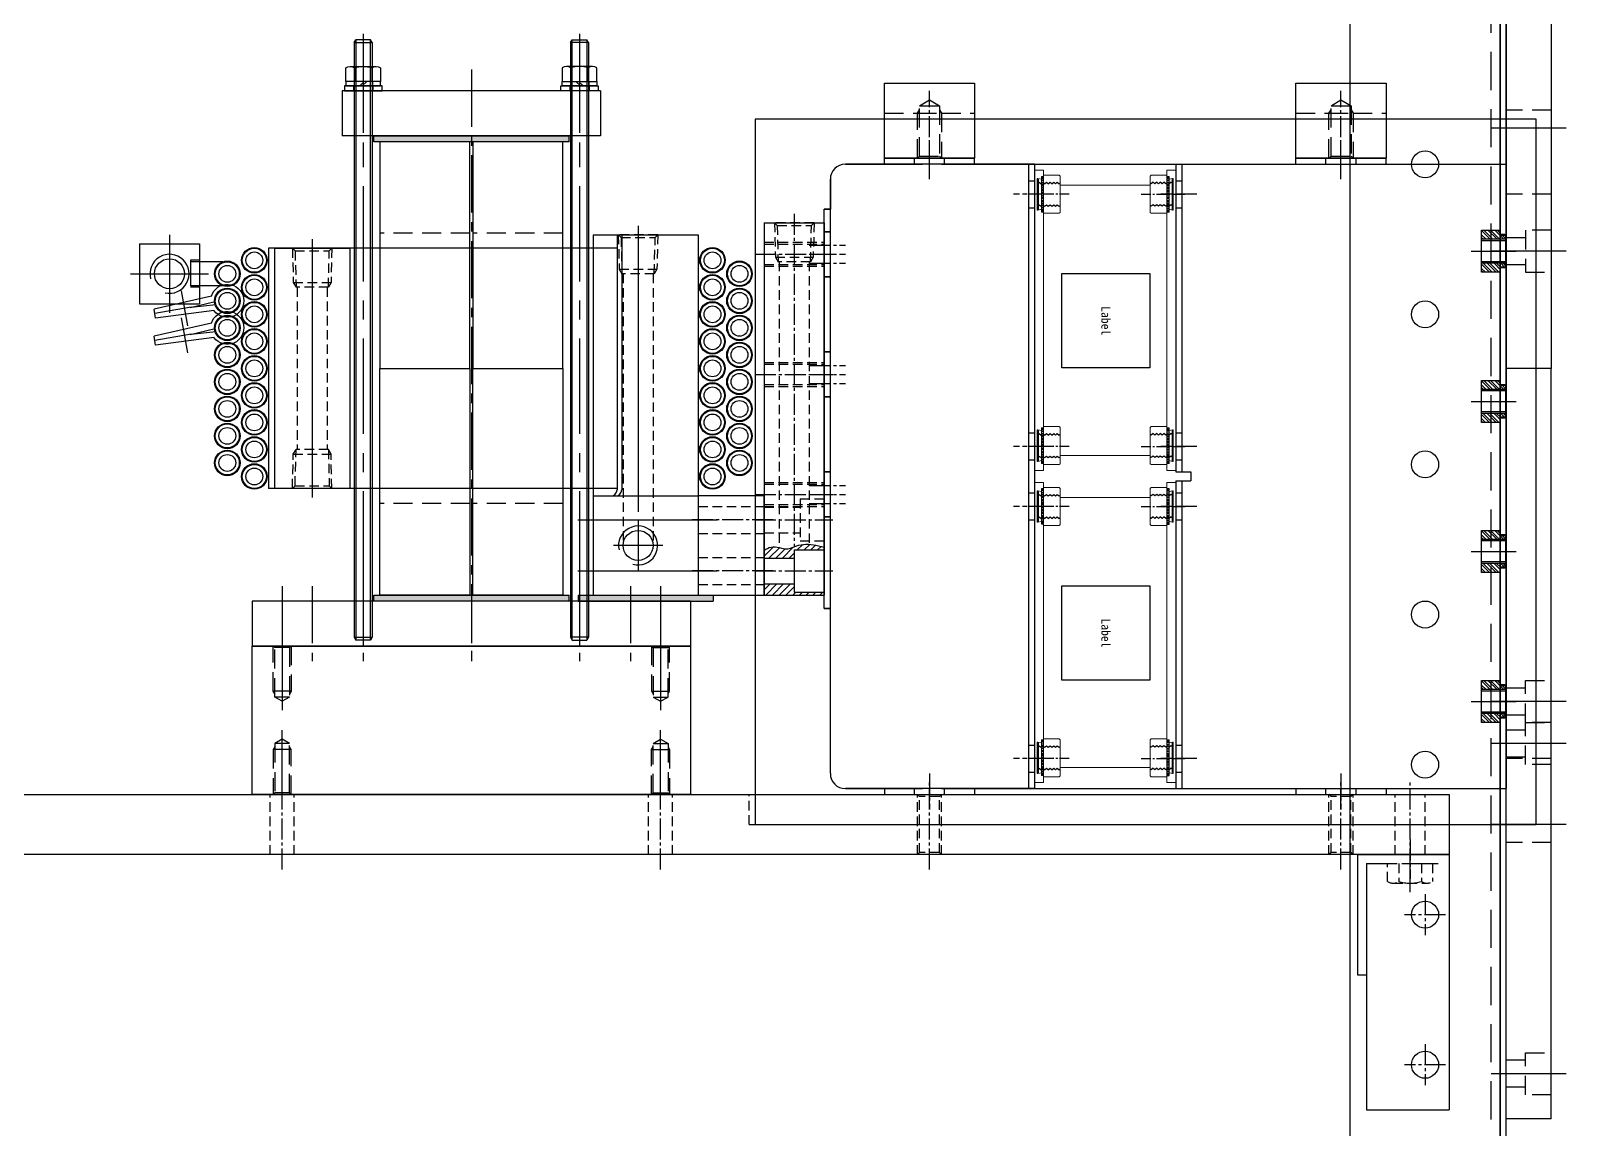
# Model space of a CAD drawing. Header units: millimetres. Extents: x 24815 to 36799, y -9299 to 5469.
# Drawn here: x 35471 to 35982, y 238 to 604 of the extents above; entities that cross this region are included whole.
import ezdxf

# ---------------------------------------------------------------- set-up
doc = ezdxf.new("R2010")
doc.units = ezdxf.units.MM
for name, pattern in [('CENTER', [50.8, 31.75, -6.35, 6.35, -6.35]), ('CENTER1', [10, 7, -1, 1, -1]), ('CENTER2', [28.575, 19.05, -3.175, 3.175, -3.175]), ('HIDDEN', [9.525, 6.35, -3.175]), ('HIDDEN2', [4.7625, 3.175, -1.5875]), ('HIDDENX2', [19.05, 12.7, -6.35]), ('PHANTOMX2', [5, 2.5, -0.5, 0.5, -0.5, 0.5, -0.5])]:
    doc.linetypes.add(name, pattern=pattern)
for name, color, linetype in [('3', 3, 'Continuous'), ('CENTER', 1, 'CENTER'), ('HIDDEN', 2, 'HIDDEN'), ('THIN', 3, 'Continuous'), ('모선', 7, 'Continuous')]:
    doc.layers.add(name, color=color, linetype=linetype)
doc.layers.add('모형', color=7, linetype='Continuous', lineweight=53)
doc.styles.add('dim', font='')
doc.styles.get('dim').set_extended_font_data('BatangChe')

# ---------------------------------------------------------------- blocks, each defined once
blk = doc.blocks.new('645ytrhegnhy6yjmjuuyyjmhyhh')
at = {"color": 140}
for p, q in [((-12560.37, 14062.53), (-12560.37, 14958.53)), ((-12510.37, 14062.53), (-12510.37, 14958.53))]:
    blk.add_line(p, q, dxfattribs=at)
for centre in [(-12535.37, 14685.53), (-12535.37, 14635.53), (-12535.37, 14585.53), (-12535.37, 14535.53), (-12535.37, 14485.53), (-12535.37, 14435.53), (-12535.37, 14385.53)]:
    blk.add_circle(centre, 4.5, dxfattribs=at)
at = {"layer": 'HIDDEN', "color": 2, "linetype": 'HIDDENX2'}
blk.add_line((-12513.37, 14062.53), (-12513.37, 14958.53), dxfattribs=at)
blk = doc.blocks.new('64tweeffddsfasdf')
at = {"layer": '3'}
for p, q in [((-16509.17, 9439.32), (-16509.17, 8543.32)), ((-16507.17, 8541.32), (-16507.17, 9441.32))]:
    blk.add_line(p, q, dxfattribs=at)
blk = doc.blocks.new('A$C7B1C76C4')
for name, p in [('64tweeffddsfasdf', (17307.17, -9441.32)), ('645ytrhegnhy6yjmjuuyyjmhyhh', (13308.37, -14960.53))]:
    blk.add_blockref(name, p)
blk = doc.blocks.new('esrfa')
at = {"color": 2, "linetype": 'HIDDEN2'}
for p, q in [((-4055.21, -14067.61), (-4040.2, -14067.61)), ((-4055.21, -14073.53), (-4055.21, -14067.61)), ((-4051.46, -14067.61), (-4051.46, -14073.53)), ((-4043.95, -14067.61), (-4043.95, -14073.53)), ((-4040.2, -14067.61), (-4040.2, -14073.53)), ((-4053.33, -14074.11), (-4042.08, -14074.11))]:
    blk.add_line(p, q, dxfattribs=at)
for centre, radius, start, end in [((-4053.33, -14070.79), 3.32, 235.6158, 304.3842), ((-4047.71, -14061.69), 12.42, 252.412, 287.588), ((-4042.08, -14070.79), 3.32, 235.6158, 304.3842)]:
    blk.add_arc(centre, radius, start, end, dxfattribs=at)
at = {"layer": 'CENTER'}
blk.add_line((-4047.71, -14077.11), (-4047.71, -14064.61), dxfattribs=at)
blk = doc.blocks.new('A$C01790D38')
at = {"color": 140}
for p, q in [((-20, -22.5), (-20, 8)), ((-20, 8), (65, 8)), ((65, -19.5), (65, 8)), ((-17, -19.5), (65, -19.5)), ((20, -22.5), (20, -19.5)), ((-20, -22.5), (20, -22.5))]:
    blk.add_line(p, q, dxfattribs=at)
at = {"color": 2, "linetype": 'HIDDEN2', "ltscale": 3}
blk.add_line((-17, -19.5), (-17, 8), dxfattribs=at)
at = {"color": 1, "linetype": 'CENTER1'}
for p, q in [((0, 6.82), (0, -6.82)), ((50, 6.82), (50, -6.82)), ((-6.82, 0), (6.82, 0)), ((43.18, 0), (56.82, 0)), ((-25, -5), (-12, -5))]:
    blk.add_line(p, q, dxfattribs=at)
at = {"color": 140}
for centre in [(0, 0), (50, 0)]:
    blk.add_circle(centre, 4.5, dxfattribs=at)
at = {"rotation": 90}
blk.add_blockref('esrfa', (-14084.61, 4042.71), dxfattribs=at)
blk = doc.blocks.new('A$C67B73680')
at = {"color": 32}
blk.add_lwpolyline([(-136, 0), (10, 0), (10, -49.5), (-136, -49.5)], close=True, dxfattribs=at)
at = {"layer": 'CENTER'}
for p, q in [((-126, 3), (-126, -21.42)), ((0, 3), (0, -21.42)), ((-126, -52.5), (-126, -28.08)), ((0, -52.5), (0, -28.08))]:
    blk.add_line(p, q, dxfattribs=at)
at = {"layer": 'HIDDEN'}
for p, q in [((-123, -15), (-129, -15)), ((-3, -15), (3, -15)), ((-123.54, -17), (-128.46, -17)), ((-2.46, -17), (2.46, -17)), ((-123, -34.5), (-129, -34.5)), ((-123.54, -32.5), (-128.46, -32.5)), ((-3, -34.5), (3, -34.5)), ((-2.46, -32.5), (2.46, -32.5))]:
    blk.add_line(p, q, dxfattribs=at)
for points in [[(-128.46, -15.94), (-129, -15), (-129, 0)], [(-123, 0), (-123.54, -0.54), (-128.46, -0.54), (-129, 0)], [(-123.54, -0.54), (-123.54, -17), (-126, -18.42), (-128.46, -17), (-128.46, -0.54)], [(-123, 0), (-123, -15), (-123.54, -15.94)], [(-3, 0), (-3, -15), (-2.46, -15.94)], [(-3, 0), (-2.46, -0.54), (2.46, -0.54), (3, 0)], [(-2.46, -0.54), (-2.46, -17), (0, -18.42), (2.46, -17), (2.46, -0.54)], [(2.46, -15.94), (3, -15), (3, 0)], [(-128.46, -33.56), (-129, -34.5), (-129, -49.5)], [(-123.54, -48.96), (-123.54, -32.5), (-126, -31.08), (-128.46, -32.5), (-128.46, -48.96)], [(-123, -49.5), (-123, -34.5), (-123.54, -33.56)], [(-3, -49.5), (-3, -34.5), (-2.46, -33.56)], [(-2.46, -48.96), (-2.46, -32.5), (0, -31.08), (2.46, -32.5), (2.46, -48.96)], [(2.46, -33.56), (3, -34.5), (3, -49.5)], [(-123, -49.5), (-123.54, -48.96), (-128.46, -48.96), (-129, -49.5)], [(-3, -49.5), (-2.46, -48.96), (2.46, -48.96), (3, -49.5)]]:
    blk.add_lwpolyline(points, dxfattribs=at)
blk = doc.blocks.new('ADFGD')
h = blk.add_hatch(color=256)
h.paths.add_polyline_path([(54489.78, 131248.52), (54487.78, 131248.52), (54487.78, 131246.52), (54489.78, 131246.52)])
h.paths.add_polyline_path([(54490.32, 131248.52), (54489.78, 131248.52), (54489.78, 131246.52), (54490.32, 131246.52)])
h.paths.add_polyline_path([(54492.78, 131248.52), (54490.32, 131248.52), (54490.32, 131246.52), (54492.78, 131246.52)])
h.paths.add_polyline_path([(54495.23, 131248.52), (54492.78, 131248.52), (54492.78, 131246.52), (54495.23, 131246.52)])
h.paths.add_polyline_path([(54495.78, 131248.52), (54495.23, 131248.52), (54495.23, 131246.52), (54495.78, 131246.52)])
h.paths.add_polyline_path([(54502.28, 131248.52), (54495.78, 131248.52), (54495.78, 131246.52), (54502.28, 131246.52)])
h.paths.add_polyline_path([(54532.78, 131248.52), (54502.28, 131248.52), (54502.28, 131246.52), (54532.78, 131246.52)])
for p, q in [((54487.78, 131248.52), (54532.78, 131248.52)), ((54487.78, 131248.52), (54487.78, 131246.52)), ((54487.78, 131246.52), (54532.78, 131246.52)), ((54532.78, 131248.52), (54532.78, 131246.52))]:
    blk.add_line(p, q)
blk = doc.blocks.new('asdggdf')
for p, q in [((54386.78, 131379.94), (54386.78, 131299.94)), ((54386.78, 131379.94), (54411.78, 131379.94)), ((54411.78, 131379.94), (54411.78, 131299.94)), ((54411.78, 131299.94), (54386.78, 131299.94))]:
    blk.add_line(p, q)
at = {"color": 2, "linetype": 'HIDDEN2'}
for p, q in [((54405.85, 131379.94), (54392.7, 131379.94)), ((54392.7, 131379.94), (54393.58, 131379.06)), ((54393.58, 131379.06), (54393.9, 131366.97)), ((54393.58, 131379.06), (54404.97, 131379.06)), ((54404.66, 131366.97), (54404.97, 131379.06)), ((54404.97, 131379.06), (54405.85, 131379.94)), ((54392.99, 131368.54), (54405.56, 131368.54)), ((54404.66, 131366.97), (54393.9, 131366.97)), ((54394.28, 131366.97), (54394.28, 131312.91)), ((54404.28, 131366.97), (54404.28, 131312.91)), ((54393.58, 131300.82), (54393.9, 131312.91)), ((54404.66, 131312.91), (54393.9, 131312.91)), ((54404.66, 131312.91), (54404.97, 131300.82)), ((54392.99, 131311.34), (54405.56, 131311.34)), ((54392.7, 131299.94), (54393.58, 131300.82)), ((54405.85, 131299.94), (54392.7, 131299.94)), ((54393.58, 131300.82), (54404.97, 131300.82)), ((54404.97, 131300.82), (54405.85, 131299.94))]:
    blk.add_line(p, q, dxfattribs=at)
at = {"color": 1, "linetype": 'CENTER', "ltscale": 3}
blk.add_line((54399.28, 131382.94), (54399.28, 131296.94), dxfattribs=at)
at = {"color": 2, "linetype": 'HIDDEN2'}
for points in [[(54392.7, 131379.94), (54392.99, 131368.54), (54393.9, 131366.97)], [(54405.85, 131379.94), (54405.56, 131368.54), (54404.66, 131366.97)], [(54392.7, 131299.94), (54392.99, 131311.34), (54393.9, 131312.91)], [(54405.85, 131299.94), (54405.56, 131311.34), (54404.66, 131312.91)]]:
    blk.add_lwpolyline(points, dxfattribs=at)
blk = doc.blocks.new('AEGFWS')
blk.add_hatch(color=252).paths.add_polyline_path([(54952.05, 131246.52), (54952.05, 131248.52), (54887.05, 131248.52), (54887.05, 131246.52)])
at = {"color": 252}
for p, q in [((54887.05, 131246.52), (54887.05, 131248.52)), ((54887.05, 131248.52), (54952.05, 131248.52)), ((54952.05, 131246.52), (54887.05, 131246.52)), ((54952.05, 131246.52), (54952.05, 131248.52))]:
    blk.add_line(p, q, dxfattribs=at)
blk = doc.blocks.new('GD')
for p, q in [((-1710.02, 425.93), (-1701.36, 425.93)), ((-1708.58, 425.49), (-1708.58, 420.93)), ((-1702.81, 425.49), (-1702.81, 420.93))]:
    blk.add_line(p, q)
blk.add_lwpolyline([(-1711.47, 420.93), (-1711.47, 425.49, -0.309401), (-1708.58, 425.49, -0.154701), (-1702.81, 425.49, -0.309401), (-1699.92, 425.49), (-1699.92, 420.93), (-1711.47, 420.93)], format="xyb")
at = {"layer": 'CENTER'}
blk.add_line((-1705.69, 426.93), (-1705.69, 419.93), dxfattribs=at)
blk = doc.blocks.new('DHGF')
for p, q in [((-1719.01, 458.35), (-1720.61, 458.35)), ((-1719.01, 451.95), (-1720.61, 451.95))]:
    blk.add_line(p, q)
blk.add_lwpolyline([(-1719.01, 461.4), (-1720.61, 461.4), (-1720.61, 448.9), (-1719.01, 448.9), (-1719.01, 461.4)])
at = {"layer": 'CENTER'}
blk.add_line((-1716.01, 455.15), (-1723.61, 455.15), dxfattribs=at)
blk = doc.blocks.new('RFGD3')
for p, q in [((-1700.82, 456.37), (-1702.32, 457.87)), ((-1700.82, 455.52), (-1702.32, 457.02))]:
    blk.add_line(p, q)
blk.add_lwpolyline([(-1700.82, 462.45), (-1702.32, 462.45), (-1702.32, 450.95), (-1700.82, 450.95), (-1700.82, 462.45)])
at = {"layer": 'CENTER'}
blk.add_line((-1697.82, 456.7), (-1705.32, 456.7), dxfattribs=at)
at = {"layer": 'HIDDEN'}
for p, q in [((-1700.82, 459.75), (-1702.32, 459.75)), ((-1700.82, 453.65), (-1702.32, 453.65))]:
    blk.add_line(p, q, dxfattribs=at)
blk = doc.blocks.new('SDGDH')
at = {"color": 1}
for p, q in [((54549.78, 131281.52), (54527.78, 131281.52)), ((54527.78, 131281.52), (54527.78, 131248.52)), ((54549.78, 131248.52), (54549.78, 131281.52)), ((54527.78, 131248.52), (54549.78, 131248.52))]:
    blk.add_line(p, q, dxfattribs=at)
at = {"color": 2, "linetype": 'HIDDEN2'}
for p, q in [((54527.78, 131278.02), (54549.78, 131278.02)), ((54527.78, 131269.02), (54549.78, 131269.02)), ((54527.78, 131261.02), (54549.78, 131261.02)), ((54527.78, 131252.02), (54549.78, 131252.02))]:
    blk.add_line(p, q, dxfattribs=at)
at = {"linetype": 'CENTER1'}
for p, q in [((54552.78, 131273.52), (54524.78, 131273.52)), ((54552.78, 131256.52), (54524.78, 131256.52))]:
    blk.add_line(p, q, dxfattribs=at)
blk = doc.blocks.new('asdfaf')
at = {"color": 6}
for p, q in [((55563.5, 131757.46), (55598.5, 131757.46)), ((55563.5, 131757.46), (55563.5, 131637.46)), ((55571.5, 131757.46), (55571.5, 131672.46)), ((55573.04, 131757.46), (55573.04, 131672.46)), ((55598.5, 131757.46), (55598.5, 131637.46)), ((55563.5, 131670.46), (55598.5, 131670.46)), ((55563.5, 131637.46), (55598.5, 131637.46))]:
    blk.add_line(p, q, dxfattribs=at)
at = {"color": 2, "linetype": 'HIDDEN2'}
for p, q in [((55585.08, 131757.46), (55571.92, 131757.46)), ((55571.92, 131757.46), (55572.81, 131756.58)), ((55584.2, 131756.58), (55585.08, 131757.46)), ((55572.81, 131756.58), (55573.12, 131744.49)), ((55572.81, 131756.58), (55584.2, 131756.58)), ((55583.88, 131744.49), (55584.2, 131756.58)), ((55572.22, 131746.06), (55584.79, 131746.06)), ((55583.88, 131744.49), (55573.12, 131744.49)), ((55573.5, 131744.49), (55573.5, 131653.96)), ((55583.5, 131744.49), (55583.5, 131653.96))]:
    blk.add_line(p, q, dxfattribs=at)
at = {"color": 1, "linetype": 'CENTER', "ltscale": 3}
for p, q in [((55578.5, 131760.46), (55578.5, 131662.16)), ((55558.39, 131662.46), (55604.84, 131662.46)), ((55578.5, 131662.16), (55578.5, 131645.76)), ((55586.7, 131653.96), (55570.3, 131653.96)), ((55558.39, 131645.46), (55604.84, 131645.46))]:
    blk.add_line(p, q, dxfattribs=at)
at = {"color": 2, "linetype": 'HIDDEN2'}
for points in [[(55571.92, 131757.46), (55572.22, 131746.06), (55573.12, 131744.49)], [(55585.08, 131757.46), (55584.79, 131746.06), (55583.88, 131744.49)]]:
    blk.add_lwpolyline(points, dxfattribs=at)
at = {"color": 3}
blk.add_circle((55578.5, 131653.96), 5, dxfattribs=at)
at = {"color": 6}
for centre in [(55569.5, 131672.46), (55571.04, 131672.46)]:
    blk.add_arc(centre, 2, 270, 0, dxfattribs=at)
blk.add_arc((55578.5, 131653.96), 6.5, 254.7493, 193.2421)
blk = doc.blocks.new('awrgd')
at = {"color": 6}
for p, q in [((54384.78, 131379.94), (54384.78, 131299.94)), ((54500.78, 131379.94), (54384.78, 131379.94)), ((54500.78, 131379.94), (54500.78, 131299.94)), ((54500.78, 131299.94), (54384.78, 131299.94))]:
    blk.add_line(p, q, dxfattribs=at)
at = {"color": 2, "linetype": 'HIDDENX2'}
blk.add_line((54386.78, 131379.94), (54386.78, 131299.94), dxfattribs=at)
blk = doc.blocks.new('DFSDG')
at = {"color": 1, "linetype": 'CENTER', "ltscale": 3}
for p, q in [((55199.23, 131353.02), (55199.23, 131327.02)), ((55186.23, 131340.02), (55212.23, 131340.02))]:
    blk.add_line(p, q, dxfattribs=at)
at = {"color": 1}
for p, q in [((55189.23, 131350.02), (55189.23, 131330.02)), ((55189.23, 131350.02), (55209.23, 131350.02)), ((55209.23, 131350.02), (55209.23, 131330.02)), ((55189.23, 131330.02), (55209.23, 131330.02))]:
    blk.add_line(p, q, dxfattribs=at)
at = {"color": 2, "linetype": 'HIDDEN2'}
for p, q in [((55206.23, 131344.52), (55206.23, 131335.52)), ((55209.23, 131344.52), (55206.23, 131344.52)), ((55209.23, 131335.52), (55206.23, 131335.52))]:
    blk.add_line(p, q, dxfattribs=at)
at = {"color": 3}
blk.add_circle((55199.23, 131340.02), 5, dxfattribs=at)
blk.add_arc((55199.23, 131340.02), 6.5, 256.7579, 195.2507)
blk = doc.blocks.new('BE57BY56')
blk.add_line((27038.05, -2723.49), (27038.05, -2711.66))
at = {"color": 6}
for p, q in [((27047.63, -2715.12), (27028.05, -2716.07)), ((27028.05, -2716.07), (27028.05, -2719.07)), ((27040.34, -2717.57), (27028.05, -2717.57)), ((27047.63, -2720.03), (27028.05, -2719.07)), ((27040.04, -2717.57), (27048.58, -2718.08)), ((27040.34, -2717.57), (27048.58, -2717.07))]:
    blk.add_line(p, q, dxfattribs=at)
for radius, start, end in [(5.5, 206.5602, 153.4398), (4, 187.2076, 172.7914)]:
    blk.add_arc((27052.55, -2717.57), radius, start, end, dxfattribs=at)
blk = doc.blocks.new('QAW3EFRCSE44RTF')
at = {"color": 40}
for p, q in [((18950.1, -35186.63), (18950.1, -35040.63)), ((18965.1, -35040.63), (18950.1, -35040.63)), ((18965.1, -35186.63), (18965.1, -35040.63)), ((18965.1, -35186.63), (18950.1, -35186.63))]:
    blk.add_line(p, q, dxfattribs=at)
at = {"color": 6, "linetype": 'CENTER2'}
for p, q in [((18970.1, -35050.63), (18945.1, -35050.63)), ((18970.1, -35113.63), (18945.1, -35113.63)), ((18970.1, -35176.63), (18945.1, -35176.63))]:
    blk.add_line(p, q, dxfattribs=at)
at = {"color": 1, "linetype": 'CENTER2'}
for p, q in [((18970.1, -35060.63), (18945.1, -35060.63)), ((18970.1, -35077.63), (18945.1, -35077.63)), ((18970.1, -35149.63), (18945.1, -35149.63)), ((18970.1, -35166.63), (18945.1, -35166.63))]:
    blk.add_line(p, q, dxfattribs=at)
blk = doc.blocks.new('Q23W4CDSE4R')
at = {"color": 1, "linetype": 'CENTER2'}
for p, q in [((17993.93, -34024.85), (17993.93, -34049.85)), ((18065.93, -34024.85), (18065.93, -34049.85))]:
    blk.add_line(p, q, dxfattribs=at)
at = {"color": 40}
for p, q in [((18072.93, -34029.85), (17986.93, -34029.85)), ((17986.93, -34029.85), (17986.93, -34044.85)), ((18072.93, -34029.85), (18072.93, -34044.85)), ((18072.93, -34044.85), (17986.93, -34044.85))]:
    blk.add_line(p, q, dxfattribs=at)
blk = doc.blocks.new('AW4ERVRDSTG')
h = blk.add_hatch()
h.set_pattern_fill('ANSI31', color=256, scale=0.5, style=0)
h.set_pattern_definition([(45, (-811.6373, 972.8173), (-1.122532015, 1.122532015), [])])
edge = h.paths.add_edge_path()
edge.add_line((18181.12, -34538.46), (18181.12, -34537.55))
edge.add_spline(control_points=[(18181.12, -34537.55), (18180.46, -34537.38), (18177.69, -34536.66), (18173.35, -34536.11), (18168.46, -34538.9), (18164.25, -34536.67), (18161.86, -34538.12), (18161.12, -34538.57)], knot_values=[0, 0, 0, 0, 2.037072, 8.628546, 12.425084, 17.984347, 20.499272, 20.499272, 20.499272, 20.499272], degree=3, periodic=0)
edge.add_line((18161.12, -34538.57), (18161.12, -34541.16))
edge.add_line((18161.12, -34541.16), (18171.12, -34541.16))
edge.add_line((18171.12, -34541.16), (18171.12, -34538.46))
edge.add_line((18171.12, -34538.46), (18181.12, -34538.46))
h.paths.add_polyline_path([(18171.12, -34549.76), (18161.12, -34549.76), (18161.12, -34553.46), (18181.12, -34553.46), (18181.12, -34552.46), (18171.12, -34552.46)])
at = {"color": 0, "linetype": 'CENTER1'}
for p, q in [((18171.12, -34426.46), (18171.12, -34537.42)), ((18158.12, -34439.96), (18184.12, -34439.96)), ((18157.95, -34479.96), (18183.95, -34479.96)), ((18157.95, -34519.96), (18183.95, -34519.96)), ((18157.95, -34528.46), (18183.95, -34528.46)), ((18157.95, -34545.46), (18183.95, -34545.46))]:
    blk.add_line(p, q, dxfattribs=at)
at = {"color": 1}
for p, q in [((18161.12, -34429.46), (18181.12, -34429.46)), ((18161.12, -34429.46), (18161.12, -34553.46)), ((18181.12, -34429.46), (18181.12, -34553.46)), ((18161.12, -34541.16), (18171.12, -34541.16)), ((18171.12, -34538.46), (18171.12, -34552.46)), ((18171.12, -34538.46), (18181.12, -34538.46)), ((18161.12, -34549.76), (18171.12, -34549.76)), ((18161.12, -34553.46), (18181.12, -34553.46)), ((18171.12, -34552.46), (18181.12, -34552.46))]:
    blk.add_line(p, q, dxfattribs=at)
at = {"color": 252, "linetype": 'HIDDEN2'}
for p, q in [((18177.7, -34429.46), (18164.54, -34429.46)), ((18164.54, -34429.46), (18165.42, -34430.34)), ((18165.42, -34430.34), (18165.74, -34442.43)), ((18165.42, -34430.34), (18176.81, -34430.34)), ((18176.5, -34442.43), (18176.81, -34430.34)), ((18176.81, -34430.34), (18177.7, -34429.46)), ((18164.83, -34440.86), (18177.4, -34440.86)), ((18176.5, -34442.43), (18165.74, -34442.43)), ((18166.12, -34442.43), (18166.12, -34537.59)), ((18176.12, -34442.43), (18176.12, -34536.58))]:
    blk.add_line(p, q, dxfattribs=at)
at = {"color": 2, "linetype": 'HIDDEN2'}
for p, q in [((18161.12, -34435.96), (18181.12, -34435.96)), ((18161.12, -34436.56), (18181.12, -34436.56)), ((18161.12, -34443.36), (18181.12, -34443.36)), ((18161.12, -34443.96), (18181.12, -34443.96)), ((18161.12, -34475.96), (18181.12, -34475.96)), ((18161.12, -34476.56), (18181.12, -34476.56)), ((18161.12, -34483.36), (18181.12, -34483.36)), ((18161.12, -34483.96), (18181.12, -34483.96)), ((18161.12, -34515.96), (18181.12, -34515.96)), ((18161.12, -34516.56), (18181.12, -34516.56)), ((18161.12, -34523.36), (18181.12, -34523.36)), ((18161.12, -34523.96), (18181.12, -34523.96))]:
    blk.add_line(p, q, dxfattribs=at)
at = {"color": 250, "linetype": 'HIDDEN2'}
for p, q in [((18161.12, -34524.16), (18173.12, -34524.16)), ((18173.12, -34521.46), (18173.12, -34535.46)), ((18173.12, -34521.46), (18181.12, -34521.46)), ((18161.12, -34532.76), (18173.12, -34532.76)), ((18173.12, -34535.46), (18181.12, -34535.46))]:
    blk.add_line(p, q, dxfattribs=at)
at = {"color": 252, "linetype": 'HIDDEN2'}
for points in [[(18164.54, -34429.46), (18164.83, -34440.86), (18165.74, -34442.43)], [(18177.7, -34429.46), (18177.4, -34440.86), (18176.5, -34442.43)]]:
    blk.add_lwpolyline(points, dxfattribs=at)
blk.add_spline([(18161.12, -34538.57), (18163.39, -34537.5), (18168.93, -34538.03), (18172.55, -34536.9), (18179.14, -34537.06), (18181.12, -34537.55)], degree=3)
blk = doc.blocks.new('werfcwe4rt')
for p, q in [((17444.55, -34533.27), (17450.55, -34533.27)), ((17445.09, -34532.33), (17445.09, -34732.33)), ((17450.01, -34532.33), (17445.09, -34532.33)), ((17450.01, -34732.33), (17450.01, -34532.33)), ((17444.55, -34731.39), (17450.55, -34731.39)), ((17450.01, -34732.33), (17445.09, -34732.33))]:
    blk.add_line(p, q)
at = {"layer": 'CENTER'}
blk.add_line((17447.55, -34530.33), (17447.55, -34734.33), dxfattribs=at)
at = {"layer": 'THIN'}
for p, q in [((17444.55, -34533.27), (17445.09, -34532.33)), ((17450.55, -34533.27), (17450.01, -34532.33)), ((17450.55, -34533.27), (17450.55, -34731.39)), ((17450.55, -34731.39), (17450.01, -34732.33))]:
    blk.add_line(p, q, dxfattribs=at)
blk.add_lwpolyline([(17444.55, -34533.27), (17444.55, -34731.39), (17445.09, -34732.33)], dxfattribs=at)
blk = doc.blocks.new('A$C07F60397')
at = {"color": 2, "linetype": 'HIDDEN'}
blk.add_line((30, -45), (0, -45), dxfattribs=at)
at = {"color": 250}
blk.add_lwpolyline([(0, -75.5), (0, 0), (30, 0), (30, -75.5)], close=True, dxfattribs=at)
blk = doc.blocks.new('A$C1744707B')
at = {"color": 1, "linetype": 'CENTER2'}
blk.add_line((-73, 192.06), (-73, -7.06), dxfattribs=at)
at = {"color": 1}
for p, q in [((-155.69, 128), (-166.5, 128)), ((-166.5, 128), (-166.5, 120)), ((-154.2, 120), (-166.5, 120))]:
    blk.add_line(p, q, dxfattribs=at)
at = {"color": 2}
for centre in [(-154.25, 124), (-145.25, 128.5), (7.25, 128.5), (16.25, 124), (-145.25, 119.5), (7.25, 119.5), (-154.25, 115), (16.25, 115), (-145.25, 110.5), (7.25, 110.5), (-154.25, 106), (16.25, 106), (-145.25, 101.5), (7.25, 101.5), (-154.25, 97), (16.25, 97), (-154.25, 88), (-145.25, 92.5), (7.25, 92.5), (16.25, 88), (-145.25, 83.5), (7.25, 83.5), (-154.25, 79), (16.25, 79), (-145.25, 74.5), (7.25, 74.5), (-154.25, 70), (16.25, 70), (-145.25, 65.5), (7.25, 65.5), (-154.25, 61), (16.25, 61), (-145.25, 56.5), (7.25, 56.5)]:
    blk.add_circle(centre, 4.25, dxfattribs=at)
at = {"color": 1}
for centre, radius in [((-154.25, 124), 4), ((-145.25, 128.5), 4), ((-145.25, 128.5), 2.8), ((7.25, 128.5), 4), ((7.25, 128.5), 2.8), ((16.25, 124), 4), ((-154.25, 124), 2.8), ((-145.25, 119.5), 4), ((7.25, 119.5), 4), ((16.25, 124), 2.8), ((-154.25, 115), 4), ((-154.25, 115), 2.8), ((-145.25, 119.5), 2.8), ((7.25, 119.5), 2.8), ((16.25, 115), 4), ((16.25, 115), 2.8), ((-145.25, 110.5), 4), ((-145.25, 110.5), 2.8), ((7.25, 110.5), 4), ((7.25, 110.5), 2.8), ((-154.25, 106), 4), ((-154.25, 106), 2.8), ((16.25, 106), 4), ((16.25, 106), 2.8), ((-145.25, 101.5), 4), ((-145.25, 101.5), 2.8), ((7.25, 101.5), 4), ((7.25, 101.5), 2.8), ((-154.25, 97), 4), ((-154.25, 97), 2.8), ((16.25, 97), 4), ((16.25, 97), 2.8), ((-145.25, 92.5), 4), ((-145.25, 92.5), 2.8), ((7.25, 92.5), 4), ((7.25, 92.5), 2.8), ((-154.25, 88), 4), ((-154.25, 88), 2.8), ((-145.25, 83.5), 4), ((7.25, 83.5), 4), ((16.25, 88), 4), ((16.25, 88), 2.8), ((-154.25, 79), 4), ((-154.25, 79), 2.8), ((-145.25, 83.5), 2.8), ((7.25, 83.5), 2.8), ((16.25, 79), 4), ((16.25, 79), 2.8), ((-145.25, 74.5), 4), ((-145.25, 74.5), 2.8), ((7.25, 74.5), 4), ((7.25, 74.5), 2.8), ((-154.25, 70), 4), ((-154.25, 70), 2.8), ((16.25, 70), 4), ((16.25, 70), 2.8), ((-145.25, 65.5), 4), ((-145.25, 65.5), 2.8), ((7.25, 65.5), 4), ((7.25, 65.5), 2.8), ((-154.25, 61), 4), ((-154.25, 61), 2.8), ((16.25, 61), 4), ((16.25, 61), 2.8), ((-145.25, 56.5), 4), ((-145.25, 56.5), 2.8), ((7.25, 56.5), 4), ((7.25, 56.5), 2.8)]:
    blk.add_circle(centre, radius, dxfattribs=at)
for name, p in [('werfcwe4rt', (-17556.55, 34734.33)), ('Q23W4CDSE4R', (-18102.93, 34214.85)), ('GD', (1596.69, -232.83)), ('AEGFWS', (-54992.55, -131078.52)), ('AW4ERVRDSTG', (-18136.62, 34570.46)), ('asdfaf', (-55596, -131620.46)), ('DFSDG', (-55372.73, -131216.02)), ('asdggdf', (-54525.28, -131247.44)), ('awrgd', (-54525.28, -131247.44)), ('A$C07F60397', (-103.5, 92.5)), ('A$C07F60397', (-72.5, 92.5)), ('SDGDH', (-54525.28, -131231.52)), ('AEGFWS', (-54992.55, -131231.52)), ('ADFGD', (-54525.28, -131231.52))]:
    blk.add_blockref(name, p)
at = {"xscale": -1}
for name, p in [('werfcwe4rt', (17410.55, 34734.33)), ('GD', (-1742.69, -232.83))]:
    blk.add_blockref(name, p, dxfattribs=at)
at = {"rotation": 90}
for name, p in [('DHGF', (346.15, 1905.61)), ('RFGD3', (347.7, 1888.92)), ('QAW3EFRCSE44RTF', (-35186.63, -18950.1))]:
    blk.add_blockref(name, p, dxfattribs=at)
at = {"xscale": -1}
for name, p, rotation in [('DHGF', (-492.15, 1905.61), 270), ('RFGD3', (-493.7, 1888.92), 270), ('A$C07F60397', (-103.5, 92.5), 180), ('A$C07F60397', (-72.5, 92.5), 180), ('BE57BY56', (-26323.91, -7258.91), 190.0000000004797), ('BE57BY56', (-26323.91, -7267.91), 190.0000000004797)]:
    blk.add_blockref(name, p, dxfattribs=dict(at, rotation=rotation))
blk = doc.blocks.new('pem-2')
at = {"layer": 'HIDDEN', "lineweight": -3}
for p, q in [((135.99, 146.99), (135.49, 146.39)), ((135.49, 146.39), (135.99, 145.79)), ((135.99, 145.79), (135.49, 145.19)), ((135.49, 145.19), (135.99, 144.59)), ((135.99, 144.59), (135.49, 143.99)), ((135.49, 143.99), (135.99, 143.39)), ((135.99, 143.39), (135.49, 142.79)), ((135.7, 147.34), (135.99, 146.99)), ((143.49, 146.99), (142.99, 146.39)), ((142.99, 146.39), (143.49, 145.79)), ((143.49, 145.79), (142.99, 145.19)), ((142.99, 145.19), (143.49, 144.59)), ((143.49, 144.59), (142.99, 143.99)), ((142.99, 143.99), (143.49, 143.39)), ((143.49, 143.39), (142.99, 142.79)), ((143.2, 147.34), (143.49, 146.99)), ((135.49, 142.79), (135.99, 142.19)), ((135.99, 142.19), (135.7, 141.84)), ((142.99, 142.79), (143.49, 142.19)), ((143.49, 142.19), (143.2, 141.84))]:
    blk.add_line(p, q, dxfattribs=at)
at = {"layer": '모선', "lineweight": 15}
for p, q in [((133.16, 147.34), (145.81, 147.34)), ((133.16, 142.14), (133.16, 147.34)), ((145.81, 142.14), (145.81, 147.34)), ((133.46, 141.84), (133.16, 142.14)), ((133.46, 141.84), (145.51, 141.84)), ((145.81, 142.14), (145.51, 141.84))]:
    blk.add_line(p, q, dxfattribs=at)
at = {"layer": '모형', "lineweight": 13}
for p, q in [((134.24, 149.49), (144.74, 149.49)), ((134.24, 149.29), (134.24, 149.49)), ((134.49, 148.09), (134.24, 149.29)), ((144.49, 148.09), (144.74, 149.29)), ((144.74, 149.29), (144.74, 149.49)), ((133.54, 148.09), (145.44, 148.09)), ((133.54, 147.34), (133.54, 148.09)), ((145.44, 147.34), (145.44, 148.09))]:
    blk.add_line(p, q, dxfattribs=at)
at = {"layer": '모형', "lineweight": -3}
for p, q in [((134.24, 149.29), (144.74, 149.29)), ((134.26, 149.19), (144.72, 149.19)), ((133.63, 147.34), (133.63, 148.09)), ((133.9, 147.34), (133.9, 148.09)), ((134.34, 147.34), (134.34, 148.09)), ((134.9, 147.34), (134.9, 148.09)), ((134.93, 147.34), (134.93, 148.09)), ((135.53, 147.34), (135.53, 148.09)), ((135.67, 147.34), (135.67, 148.09)), ((136.28, 147.34), (136.28, 148.09)), ((136.51, 147.34), (136.51, 148.09)), ((137.12, 147.34), (137.12, 148.09)), ((137.45, 147.34), (137.45, 148.09)), ((138.04, 147.34), (138.04, 148.09)), ((138.46, 147.34), (138.46, 148.09)), ((139, 147.34), (139, 148.09)), ((139.49, 147.34), (139.49, 148.09)), ((139.98, 147.34), (139.98, 148.09)), ((140.52, 147.34), (140.52, 148.09)), ((140.94, 147.34), (140.94, 148.09)), ((141.52, 147.34), (141.52, 148.09)), ((141.86, 147.34), (141.86, 148.09)), ((142.46, 147.34), (142.46, 148.09)), ((142.7, 147.34), (142.7, 148.09)), ((143.31, 147.34), (143.31, 148.09)), ((143.45, 147.34), (143.45, 148.09)), ((144.05, 147.34), (144.05, 148.09)), ((144.08, 147.34), (144.08, 148.09)), ((144.64, 147.34), (144.64, 148.09)), ((145.08, 147.34), (145.08, 148.09)), ((145.35, 147.34), (145.35, 148.09))]:
    blk.add_line(p, q, dxfattribs=at)
at = {"layer": '모형', "color": 1, "lineweight": -3}
for p, q in [((135.99, 149.39), (135.49, 148.79)), ((135.49, 148.79), (135.99, 148.19)), ((135.91, 149.49), (135.99, 149.39)), ((143.49, 149.39), (142.99, 148.79)), ((142.99, 148.79), (143.49, 148.19)), ((143.41, 149.49), (143.49, 149.39)), ((135.99, 148.19), (135.49, 147.59)), ((135.49, 147.59), (135.7, 147.34)), ((143.49, 148.19), (142.99, 147.59)), ((143.2, 147.34), (142.99, 147.59))]:
    blk.add_line(p, q, dxfattribs=at)
blk = doc.blocks.new('A$C59953B98')
at = {"color": 1, "linetype": 'CENTER', "ltscale": 0.1}
for p, q in [((-35.5, 84), (-50, 84)), ((-11.5, 84), (3, 84)), ((-35.5, 0), (-50, 0)), ((-11.5, 0), (3, 0))]:
    blk.add_line(p, q, dxfattribs=at)
at = {"layer": '모선', "lineweight": 15}
for p, q in [((-47, 92), (-47, -8)), ((-44, 92), (-47, 92)), ((-44, 92), (-44, -8)), ((-8.5, 87), (-38.5, 87)), ((-3, 92), (-3, -8)), ((0, 92), (-3, 92)), ((0, 92), (0, -8)), ((-8.5, -3), (-38.5, -3)), ((-44, -8), (-47, -8)), ((0, -8), (-3, -8))]:
    blk.add_line(p, q, dxfattribs=at)
at = {"layer": '모선', "lineweight": -3}
blk.add_lwpolyline([(-8.61, 57.6), (-8.61, 26.13), (-37.98, 26.13), (-37.98, 57.6)], close=True, dxfattribs=at)
at = {"layer": '모선', "lineweight": 15, "xscale": -1, "rotation": 90}
for p in [(103.34, 223.49), (103.34, 139.76)]:
    blk.add_blockref('pem-2', p, dxfattribs=at)
at = {"layer": '모선', "lineweight": 15, "rotation": 270}
for p in [(-150.34, 223.49), (-150.34, 139.76)]:
    blk.add_blockref('pem-2', p, dxfattribs=at)
at = {"layer": '모선', "lineweight": -3, "insert": (-23.29, 41.86), "char_height": 3, "width": 31.4651, "attachment_point": 5, "rotation": 270, "style": 'dim'}
blk.add_mtext('Label', dxfattribs=at)
blk = doc.blocks.new('A$C0C7A4D09')
at = {"color": 1, "linetype": 'CENTER1'}
for p, q in [((197.5, -5), (197.5, 25)), ((323.5, -5), (323.5, 25)), ((413, -5), (413, 25)), ((550, -5), (550, 25)), ((573, -5), (573, 24))]:
    blk.add_line(p, q, dxfattribs=at)
at = {"color": 2, "linetype": 'HIDDEN2'}
for p, q in [((193.5, 0), (193.5, 20)), ((201.5, 0), (201.5, 20)), ((319.5, 0), (319.5, 20)), ((327.5, 0), (327.5, 20)), ((353, 10), (353, 20)), ((409, 0), (409, 20)), ((409.68, 0.68), (409.68, 19.32)), ((416.32, 0.68), (416.32, 19.32)), ((417, 0), (417, 20)), ((546, 0), (546, 20)), ((546.68, 0.68), (546.68, 19.32)), ((553.32, 0.68), (553.32, 19.32)), ((554, 0), (554, 20)), ((568, 0), (568, 20)), ((578, 0), (578, 20)), ((353, 10), (586, 10))]:
    blk.add_line(p, q, dxfattribs=at)
at = {"color": 251}
blk.add_lwpolyline([(586, 20), (586, 0), (-13, 0), (-13, 20)], close=True, dxfattribs=at)
at = {"color": 2, "linetype": 'HIDDEN2'}
for points in [[(417, 20), (416.32, 19.32), (409.68, 19.32), (409, 20)], [(554, 20), (553.32, 19.32), (546.68, 19.32), (546, 20)], [(417, 0), (416.32, 0.68), (409.68, 0.68), (409, 0)], [(554, 0), (553.32, 0.68), (546.68, 0.68), (546, 0)]]:
    blk.add_lwpolyline(points, dxfattribs=at)
blk = doc.blocks.new('A$C4E4E589B')
at = {"linetype": 'HIDDEN2'}
h = blk.add_hatch(dxfattribs=at)
h.set_pattern_fill('ANSI31', color=2, scale=0.5, angle=-90, style=0)
h.set_pattern_definition([(315, (64593.3772, 101272.3239), (1.122532015, 1.122532015), [])])
h.paths.add_polyline_path([(190, 185), (190, 188), (183.8, 188), (183.8, 185)])
h.paths.add_polyline_path([(183.8, 177), (183.8, 174), (190, 174), (190, 177)])
h.paths.add_polyline_path([(190, 177), (190, 175.75), (191.8, 175.75), (191.8, 177)])
h.paths.add_polyline_path([(191.8, 185), (191.8, 186.25), (190, 186.25), (190, 185)])
h = blk.add_hatch(dxfattribs=at)
h.set_pattern_fill('ANSI31', color=2, scale=0.5, angle=-90, style=0)
h.set_pattern_definition([(315, (64593.3772, 101222.3239), (1.122532015, 1.122532015), [])])
h.paths.add_polyline_path([(190, 135), (190, 138), (183.8, 138), (183.8, 135)])
h.paths.add_polyline_path([(183.8, 127), (183.8, 124), (190, 124), (190, 127)])
h.paths.add_polyline_path([(190, 127), (190, 125.75), (191.8, 125.75), (191.8, 127)])
h.paths.add_polyline_path([(191.8, 135), (191.8, 136.25), (190, 136.25), (190, 135)])
h = blk.add_hatch(dxfattribs=at)
h.set_pattern_fill('ANSI31', color=2, scale=0.5, angle=-90, style=0)
h.set_pattern_definition([(315, (64593.3772, 101172.3239), (1.122532015, 1.122532015), [])])
h.paths.add_polyline_path([(190, 85), (190, 88), (183.8, 88), (183.8, 85)])
h.paths.add_polyline_path([(183.8, 77), (183.8, 74), (190, 74), (190, 77)])
h.paths.add_polyline_path([(190, 77), (190, 75.75), (191.8, 75.75), (191.8, 77)])
h.paths.add_polyline_path([(191.8, 85), (191.8, 86.25), (190, 86.25), (190, 85)])
h = blk.add_hatch(dxfattribs=at)
h.set_pattern_fill('ANSI31', color=2, scale=0.5, angle=-90, style=0)
h.set_pattern_definition([(315, (64593.3772, 101122.3239), (1.122532015, 1.122532015), [])])
h.paths.add_polyline_path([(190, 35), (190, 38), (183.8, 38), (183.8, 35)])
h.paths.add_polyline_path([(183.8, 27), (183.8, 24), (190, 24), (190, 27)])
h.paths.add_polyline_path([(190, 27), (190, 25.75), (191.8, 25.75), (191.8, 27)])
h.paths.add_polyline_path([(191.8, 35), (191.8, 36.25), (190, 36.25), (190, 35)])
at = {"color": 1, "linetype": 'CENTER1'}
for p, q in [((0, 205), (0, 217)), ((137, 205), (137, 217)), ((-40, 183), (-28, 183)), ((-40, 180), (-28, 180)), ((-40, 177), (-28, 177)), ((-40, 143), (-28, 143)), ((-40, 140), (-28, 140)), ((-40, 140), (-28, 140)), ((-40, 137), (-28, 137)), ((-40, 103), (-28, 103)), ((-40, 100), (-28, 100)), ((-40, 100), (-28, 100)), ((-40, 97), (-28, 97)), ((0, 7), (0, -5)), ((137, 7), (137, -5))]:
    blk.add_line(p, q, dxfattribs=at)
at = {"color": 3}
for p, q in [((-28, 210), (-15, 210)), ((-15, 212), (15, 212)), ((-15, 210), (-15, 212)), ((15, 210), (15, 212)), ((15, 210), (122, 210)), ((122, 212), (152, 212)), ((122, 210), (122, 212)), ((152, 210), (152, 212)), ((152, 210), (192, 210)), ((192, 210), (192, 2)), ((-33, 205), (-33, 195)), ((-35, 62), (-35, 195)), ((-33, 195), (-35, 195)), ((-33, 62), (-35, 62)), ((-33, 7), (-33, 62)), ((-28, 2), (-15, 2)), ((-15, 2), (-15, 0)), ((-15, 0), (15, 0)), ((15, 2), (122, 2)), ((15, 2), (15, 0)), ((122, 2), (122, 0)), ((122, 0), (152, 0)), ((152, 2), (152, 0)), ((152, 2), (192, 2))]:
    blk.add_line(p, q, dxfattribs=at)
at = {"color": 2, "linetype": 'HIDDENX2'}
for p, q in [((-15, 210), (15, 210)), ((-5, 210), (-5, 212)), ((5, 210), (5, 212)), ((122, 210), (152, 210)), ((132, 210), (132, 212)), ((142, 210), (142, 212)), ((190, 210), (190, 2)), ((-33, 62), (-33, 195)), ((-33, 187.5), (-35, 187.5)), ((-33, 172.5), (-35, 172.5)), ((-33, 147.5), (-35, 147.5)), ((-33, 132.5), (-35, 132.5)), ((-33, 107.5), (-35, 107.5)), ((-33, 92.5), (-35, 92.5)), ((-15, 2), (15, 2)), ((-5, 0), (-5, 2)), ((5, 0), (5, 2)), ((122, 2), (152, 2)), ((132, 0), (132, 2)), ((142, 0), (142, 2))]:
    blk.add_line(p, q, dxfattribs=at)
at = {"color": 2, "linetype": 'HIDDEN2'}
for p, q in [((183.8, 188), (190, 188)), ((183.8, 174), (183.8, 188)), ((191.8, 185), (183.8, 185)), ((191.8, 184.5), (183.8, 184.5)), ((190, 188), (190, 174)), ((191.5, 186.55), (190, 186.55)), ((191.8, 186.25), (190, 186.25)), ((191.8, 186.25), (191.5, 186.55)), ((191.8, 186.25), (191.8, 175.75)), ((191.8, 177.5), (183.8, 177.5)), ((191.8, 177), (183.8, 177)), ((190, 174), (183.8, 174)), ((191.8, 175.75), (190, 175.75)), ((191.5, 175.45), (190, 175.45)), ((191.8, 175.75), (191.5, 175.45)), ((183.8, 138), (190, 138)), ((183.8, 124), (183.8, 138)), ((191.8, 135), (183.8, 135)), ((191.8, 134.5), (183.8, 134.5)), ((190, 138), (190, 124)), ((191.5, 136.55), (190, 136.55)), ((191.8, 136.25), (190, 136.25)), ((191.8, 136.25), (191.5, 136.55)), ((191.8, 136.25), (191.8, 125.75)), ((191.8, 127.5), (183.8, 127.5)), ((191.8, 127), (183.8, 127)), ((190, 124), (183.8, 124)), ((191.8, 125.75), (190, 125.75)), ((191.5, 125.45), (190, 125.45)), ((191.8, 125.75), (191.5, 125.45)), ((183.8, 88), (190, 88)), ((183.8, 74), (183.8, 88)), ((190, 88), (190, 74)), ((191.8, 85), (183.8, 85)), ((191.8, 84.5), (183.8, 84.5)), ((191.5, 86.55), (190, 86.55)), ((191.8, 86.25), (190, 86.25)), ((191.8, 86.25), (191.5, 86.55)), ((191.8, 86.25), (191.8, 75.75)), ((191.8, 77.5), (183.8, 77.5)), ((191.8, 77), (183.8, 77)), ((190, 74), (183.8, 74)), ((191.8, 75.75), (190, 75.75)), ((191.5, 75.45), (190, 75.45)), ((191.8, 75.75), (191.5, 75.45)), ((183.8, 38), (190, 38)), ((183.8, 24), (183.8, 38)), ((190, 38), (190, 24)), ((191.5, 36.55), (190, 36.55)), ((191.8, 36.25), (190, 36.25)), ((191.8, 36.25), (191.5, 36.55)), ((191.8, 36.25), (191.8, 25.75)), ((191.8, 35), (183.8, 35)), ((191.8, 34.5), (183.8, 34.5)), ((191.8, 27.5), (183.8, 27.5)), ((191.8, 27), (183.8, 27)), ((191.8, 25.75), (190, 25.75)), ((191.8, 25.75), (191.5, 25.45)), ((190, 24), (183.8, 24)), ((191.5, 25.45), (190, 25.45))]:
    blk.add_line(p, q, dxfattribs=at)
at = {"color": 3}
for centre, start, end in [((-28, 205), 90, 180), ((-28, 7), 180, 270)]:
    blk.add_arc(centre, 5, start, end, dxfattribs=at)
at = {"layer": 'CENTER', "color": 1, "linetype": 'CENTER'}
for p, q in [((180.31, 181), (195.29, 181)), ((180.31, 131), (195.29, 131)), ((180.31, 81), (195.29, 81)), ((180.31, 31), (195.29, 31))]:
    blk.add_line(p, q, dxfattribs=at)
blk = doc.blocks.new('A$C761E00D2')
at = {"color": 1, "linetype": 'CENTER1'}
for p, q in [((-35, -5), (-35, 7)), ((5, -10), (-7, -10)), ((-75, -27), (-63, -27)), ((-75, -30), (-63, -30)), ((-75, -33), (-63, -33)), ((-75, -67), (-63, -67)), ((-75, -70), (-63, -70)), ((-75, -73), (-63, -73)), ((5, -94), (-7, -94)), ((-75, -107), (-63, -107)), ((-75, -110), (-63, -110)), ((-75, -113), (-63, -113)), ((5, -114), (-7, -114)), ((5, -198), (-7, -198)), ((-35, -203), (-35, -215))]:
    blk.add_line(p, q, dxfattribs=at)
at = {"color": 6}
for p, q in [((0, 0), (-63, 0)), ((-50, 2), (-20, 2)), ((-50, 0), (-50, 2)), ((-20, 0), (-20, 2)), ((-2, 0), (-2, -208)), ((0, 0), (0, -208)), ((-68, -203), (-68, -5)), ((-70, -148), (-70, -15)), ((-70, -15), (-68, -15)), ((-70, -148), (-68, -148)), ((0, -208), (-63, -208)), ((-50, -208), (-50, -210)), ((-20, -208), (-20, -210)), ((-50, -210), (-20, -210))]:
    blk.add_line(p, q, dxfattribs=at)
at = {"color": 2, "linetype": 'HIDDENX2'}
for p, q in [((-40, 0), (-40, 2)), ((-30, 0), (-30, 2)), ((-2, -5.5), (0, -5.5)), ((-2, -14.5), (0, -14.5)), ((-70, -22.5), (-68, -22.5)), ((-70, -37.5), (-68, -37.5)), ((-70, -62.5), (-68, -62.5)), ((-70, -77.5), (-68, -77.5)), ((-2, -89.5), (0, -89.5)), ((-2, -98.5), (0, -98.5)), ((-70, -102.5), (-68, -102.5)), ((-2, -109.5), (0, -109.5)), ((-70, -117.5), (-68, -117.5)), ((-2, -118.5), (0, -118.5)), ((-2, -193.5), (0, -193.5)), ((-2, -202.5), (0, -202.5)), ((-40, -210), (-40, -208)), ((-30, -210), (-30, -208))]:
    blk.add_line(p, q, dxfattribs=at)
at = {"color": 6}
for centre, start, end in [((-63, -5), 90, 180), ((-63, -203), 180, 270)]:
    blk.add_arc(centre, 5, start, end, dxfattribs=at)
blk = doc.blocks.new('A$C35507050')
at = {"color": 1, "linetype": 'CENTER1'}
blk.add_line((0, -3), (0, 22.42), dxfattribs=at)
at = {"color": 2, "linetype": 'HIDDEN'}
for p, q in [((-3.32, 17.5), (3.33, 17.5)), ((-15, 15), (15, 15)), ((-4, 15), (4, 15))]:
    blk.add_line(p, q, dxfattribs=at)
at = {"color": 30}
blk.add_lwpolyline([(-15, 25), (15, 25), (15, 0), (-15, 0)], close=True, dxfattribs=at)
at = {"color": 2, "linetype": 'HIDDEN'}
for points in [[(-4, 0), (-4, 15), (-3.32, 16.17)], [(-3.32, 0.68), (-3.32, 17.5), (0, 19.42), (3.33, 17.5), (3.33, 0.68)], [(3.33, 16.17), (4, 15), (4, 0)], [(-4, 0), (-3.32, 0.68), (3.33, 0.68), (4, 0)]]:
    blk.add_lwpolyline(points, dxfattribs=at)
blk = doc.blocks.new('A$C1F8C5651')
h = blk.add_hatch()
h.set_pattern_fill('ANSI31', color=256, scale=0.5, angle=-90, style=0)
h.set_pattern_definition([(315, (64516.3772, 101072.3239), (1.122532015, 1.122532015), [])])
h.paths.add_polyline_path([(113, -15), (113, -12), (106.8, -12), (106.8, -15)])
h.paths.add_polyline_path([(106.8, -23), (106.8, -26), (113, -26), (113, -23)])
h.paths.add_polyline_path([(113, -23), (113, -24.25), (114.8, -24.25), (114.8, -23)])
h.paths.add_polyline_path([(114.8, -15), (114.8, -13.75), (113, -13.75), (113, -15)])
h = blk.add_hatch()
h.set_pattern_fill('ANSI31', color=256, scale=0.5, angle=-90, style=0)
h.set_pattern_definition([(315, (64516.3772, 101022.3239), (1.122532015, 1.122532015), [])])
h.paths.add_polyline_path([(113, -65), (113, -62), (106.8, -62), (106.8, -65)])
h.paths.add_polyline_path([(106.8, -73), (106.8, -76), (113, -76), (113, -73)])
h.paths.add_polyline_path([(113, -73), (113, -74.25), (114.8, -74.25), (114.8, -73)])
h.paths.add_polyline_path([(114.8, -65), (114.8, -63.75), (113, -63.75), (113, -65)])
h = blk.add_hatch()
h.set_pattern_fill('ANSI31', color=256, scale=0.5, angle=-90, style=0)
h.set_pattern_definition([(315, (64516.3772, 100972.3239), (1.122532015, 1.122532015), [])])
h.paths.add_polyline_path([(113, -115), (113, -112), (106.8, -112), (106.8, -115)])
h.paths.add_polyline_path([(106.8, -123), (106.8, -126), (113, -126), (113, -123)])
h.paths.add_polyline_path([(113, -123), (113, -124.25), (114.8, -124.25), (114.8, -123)])
h.paths.add_polyline_path([(114.8, -115), (114.8, -113.75), (113, -113.75), (113, -115)])
h = blk.add_hatch()
h.set_pattern_fill('ANSI31', color=256, scale=0.5, angle=-90, style=0)
h.set_pattern_definition([(315, (64516.3772, 100922.3239), (1.122532015, 1.122532015), [])])
h.paths.add_polyline_path([(113, -165), (113, -162), (106.8, -162), (106.8, -165)])
h.paths.add_polyline_path([(106.8, -173), (106.8, -176), (113, -176), (113, -173)])
h.paths.add_polyline_path([(113, -173), (113, -174.25), (114.8, -174.25), (114.8, -173)])
h.paths.add_polyline_path([(114.8, -165), (114.8, -163.75), (113, -163.75), (113, -165)])
at = {"color": 1, "linetype": 'CENTER1'}
for p, q in [((60, 5), (60, 17)), ((12, 0), (0, 0)), ((12, -84), (0, -84)), ((12, -104), (0, -104)), ((12, -188), (0, -188)), ((60, -193), (60, -205))]:
    blk.add_line(p, q, dxfattribs=at)
at = {"color": 6}
for p, q in [((45, 12), (75, 12)), ((45, 10), (45, 12)), ((75, 10), (75, 12)), ((5, 10), (115, 10)), ((5, 10), (5, -92.5)), ((7, 10), (7, -92.5)), ((113, 10), (113, -198)), ((115, 10), (115, -198)), ((5, -92.5), (10, -92.5)), ((5, -95.5), (5, -198)), ((5, -95.5), (10, -95.5)), ((7, -95.5), (7, -198)), ((10, -92.5), (10, -95.5)), ((5, -198), (115, -198)), ((45, -198), (45, -200)), ((75, -198), (75, -200)), ((45, -200), (75, -200))]:
    blk.add_line(p, q, dxfattribs=at)
at = {"color": 2, "linetype": 'HIDDENX2'}
for p, q in [((55, 10), (55, 12)), ((65, 10), (65, 12)), ((5, 4.5), (7, 4.5)), ((5, -4.5), (7, -4.5)), ((5, -79.5), (7, -79.5)), ((5, -88.5), (7, -88.5)), ((5, -99.5), (7, -99.5)), ((5, -108.5), (7, -108.5)), ((5, -183.5), (7, -183.5)), ((5, -192.5), (7, -192.5)), ((55, -200), (55, -198)), ((65, -200), (65, -198))]:
    blk.add_line(p, q, dxfattribs=at)
at = {"color": 42}
for p, q in [((106.8, -12), (113, -12)), ((106.8, -26), (106.8, -12)), ((113, -12), (113, -26)), ((114.8, -13.75), (113, -13.75)), ((114.8, -13.75), (114.8, -24.25)), ((114.8, -24.25), (113, -24.25)), ((113, -26), (106.8, -26)), ((106.8, -62), (113, -62)), ((106.8, -76), (106.8, -62)), ((113, -62), (113, -76)), ((114.8, -63.75), (113, -63.75)), ((114.8, -63.75), (114.8, -74.25)), ((113, -76), (106.8, -76)), ((114.8, -74.25), (113, -74.25)), ((106.8, -112), (113, -112)), ((106.8, -126), (106.8, -112)), ((113, -112), (113, -126)), ((114.8, -113.75), (113, -113.75)), ((114.8, -113.75), (114.8, -124.25)), ((113, -126), (106.8, -126)), ((114.8, -124.25), (113, -124.25)), ((106.8, -162), (113, -162)), ((106.8, -176), (106.8, -162)), ((113, -162), (113, -176)), ((114.8, -163.75), (113, -163.75)), ((114.8, -163.75), (114.8, -174.25)), ((113, -176), (106.8, -176)), ((114.8, -174.25), (113, -174.25))]:
    blk.add_line(p, q, dxfattribs=at)
for p, q in [((114.8, -15), (106.8, -15)), ((114.8, -23), (106.8, -23)), ((114.8, -65), (106.8, -65)), ((114.8, -73), (106.8, -73)), ((114.8, -115), (106.8, -115)), ((114.8, -123), (106.8, -123)), ((114.8, -165), (106.8, -165)), ((114.8, -173), (106.8, -173))]:
    blk.add_line(p, q)
at = {"color": 6, "linetype": 'PHANTOMX2'}
for p, q in [((114.5, -13.45), (113, -13.45)), ((114.8, -13.75), (114.5, -13.45)), ((114.5, -24.55), (113, -24.55)), ((114.8, -24.25), (114.5, -24.55)), ((114.5, -63.45), (113, -63.45)), ((114.8, -63.75), (114.5, -63.45)), ((114.5, -74.55), (113, -74.55)), ((114.8, -74.25), (114.5, -74.55)), ((114.5, -113.45), (113, -113.45)), ((114.8, -113.75), (114.5, -113.45)), ((114.5, -124.55), (113, -124.55)), ((114.8, -124.25), (114.5, -124.55)), ((114.5, -163.45), (113, -163.45)), ((114.8, -163.75), (114.5, -163.45)), ((114.5, -174.55), (113, -174.55)), ((114.8, -174.25), (114.5, -174.55))]:
    blk.add_line(p, q, dxfattribs=at)
at = {"color": 3}
for p, q in [((114.8, -15.5), (106.8, -15.5)), ((114.8, -22.5), (106.8, -22.5)), ((114.8, -65.5), (106.8, -65.5)), ((114.8, -72.5), (106.8, -72.5)), ((114.8, -115.5), (106.8, -115.5)), ((114.8, -122.5), (106.8, -122.5)), ((114.8, -165.5), (106.8, -165.5)), ((114.8, -172.5), (106.8, -172.5))]:
    blk.add_line(p, q, dxfattribs=at)
at = {"layer": 'CENTER', "color": 1, "linetype": 'CENTER'}
for p, q in [((103.31, -19), (118.29, -19)), ((103.31, -69), (118.29, -69)), ((103.31, -119), (118.29, -119)), ((103.31, -169), (118.29, -169))]:
    blk.add_line(p, q, dxfattribs=at)
blk = doc.blocks.new('A$C5BF544EE')
at = {"color": 32}
for p, q in [((15, 0), (0, 0)), ((0, 0), (0, -250)), ((15, 0), (15, -250)), ((15, -250), (0, -250))]:
    blk.add_line(p, q, dxfattribs=at)
at = {"layer": 'CENTER'}
for p, q in [((20, -15), (-5, -15)), ((20, -125), (-5, -125)), ((20, -170), (-5, -170)), ((20, -211), (-5, -211))]:
    blk.add_line(p, q, dxfattribs=at)
at = {"layer": 'HIDDEN'}
for p, q in [((6.4, -10.5), (0, -10.5)), ((6.4, -19.5), (0, -19.5)), ((6.4, -120.5), (0, -120.5)), ((6.4, -129.5), (0, -129.5)), ((15, -164), (0, -164)), ((15, -192), (0, -192)), ((6.4, -206.5), (0, -206.5)), ((6.4, -215.5), (0, -215.5))]:
    blk.add_line(p, q, dxfattribs=at)
for points in [[(15, -8), (6.4, -8), (6.4, -22), (15, -22)], [(15, -118), (6.4, -118), (6.4, -132), (15, -132)], [(15, -204), (6.4, -204), (6.4, -218), (15, -218)]]:
    blk.add_lwpolyline(points, dxfattribs=at)
blk = doc.blocks.new('A$C3A7D199F')
at = {"color": 32}
for p, q in [((15, 250), (0, 250)), ((0, 250), (0, 0)), ((15, 250), (15, 0)), ((15, 0), (0, 0))]:
    blk.add_line(p, q, dxfattribs=at)
at = {"layer": 'CENTER'}
for p, q in [((20, 235), (-5, 235)), ((20, 152), (-5, 152)), ((20, 125), (-5, 125)), ((20, 111), (-5, 111))]:
    blk.add_line(p, q, dxfattribs=at)
at = {"layer": 'HIDDEN'}
for p, q in [((6.4, 239.5), (0, 239.5)), ((6.4, 230.5), (0, 230.5)), ((15, 158), (0, 158)), ((15, 130), (0, 130)), ((6.4, 129.5), (0, 129.5)), ((6.4, 120.5), (0, 120.5)), ((6.4, 115.5), (0, 115.5)), ((6.4, 106.5), (0, 106.5))]:
    blk.add_line(p, q, dxfattribs=at)
for points in [[(15, 242), (6.4, 242), (6.4, 228), (15, 228)], [(15, 132), (6.4, 132), (6.4, 118), (15, 118)], [(15, 118), (6.4, 118), (6.4, 104), (15, 104)]]:
    blk.add_lwpolyline(points, dxfattribs=at)

msp = doc.modelspace()

# ---------------------------------------------------------------- linework, layer by layer
at = {"color": 2}
msp.add_lwpolyline([(35711.807, 574.29), (35711.807, 339.29), (35971.807, 339.29), (35971.807, 574.29)], close=True, dxfattribs=at)

# ---------------------------------------------------------------- block references
for name, p in [('A$C7B1C76C4', (35161.807, 834.29)), ('A$C5BF544EE', (35961.807, 741.29)), ('A$C1744707B', (35690.307, 398.79)), ('A$C35507050', (35769.804, 561.29)), ('A$C35507050', (35906.807, 561.29)), ('A$C4E4E589B', (35769.807, 349.29)), ('A$C761E00D2', (35804.807, 559.29)), ('A$C1F8C5651', (35846.807, 549.29)), ('A$C59953B98', (35851.807, 465.29)), ('A$C59953B98', (35851.807, 361.29)), ('A$C67B73680', (35680.307, 398.79)), ('A$C0C7A4D09', (35356.807, 329.29))]:
    msp.add_blockref(name, p)
at = {"xscale": -1, "rotation": 180}
msp.add_blockref('A$C3A7D199F', (35961.807, 491.29), dxfattribs=at)
at = {"ltscale": 10, "rotation": 270}
msp.add_blockref('A$C01790D38', (35934.807, 309.29), dxfattribs=at)

doc.saveas('drawing.dxf')
